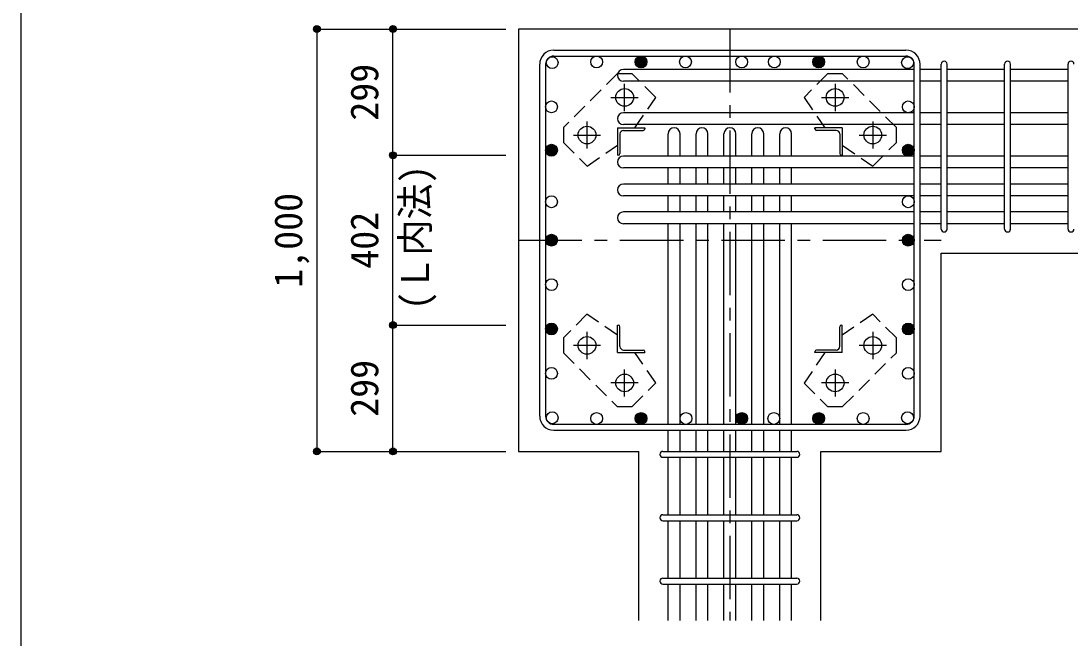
# Model space of a CAD drawing. Units: millimetres at full size, sheet at 1:30. Extents: x -5973 to 5954, y -4195 to 4201.
# Drawn here: x -5973 to -3489, y -2617 to -1156 of the extents above; entities that cross this region are included whole.
import ezdxf
from ezdxf.enums import TextEntityAlignment as Align

# ---------------------------------------------------------------- set-up
doc = ezdxf.new("R2010")
doc.units = ezdxf.units.MM
doc.header["$LTSCALE"] = 30
doc.header["$PDMODE"] = 32
doc.header["$PDSIZE"] = 15
doc.linetypes.add('CHAIN1', pattern=[8, 5, -1, 1, -1])
doc.linetypes.add('DASHED1', pattern=[1.8, 1.2, -0.6])
for name, color, linetype in [('0-1', 2, 'Continuous'), ('0-2', 4, 'Continuous'), ('0-3', 4, 'Continuous'), ('0-4', 7, 'Continuous'), ('0-5', 7, 'Continuous'), ('0-6', 7, 'Continuous'), ('0-7', 4, 'Continuous'), ('0-9', 4, 'DASHED1'), ('0-D', 4, 'Continuous'), ('F-0_枠', 6, 'Continuous')]:
    doc.layers.add(name, color=color, linetype=linetype)
doc.styles.add('ＭＳ ゴシック', font='')
doc.styles.get('ＭＳ ゴシック').set_extended_font_data('MS Gothic')

msp = doc.modelspace()

# ---------------------------------------------------------------- linework, layer by layer
at = {"layer": '0-1'}
for p, q in [((-4795.8, -1174.89), (-4795.8, -2174.89)), ((-3395.8, -1174.89), (-4795.8, -1174.89)), ((-3795.8, -1705.39), (-3395.8, -1705.39)), ((-3795.8, -2174.89), (-3795.8, -1705.39)), ((-4795.8, -2174.89), (-4511.3, -2174.89)), ((-4511.3, -2574.89), (-4511.3, -2174.89))]:
    msp.add_line(p, q, dxfattribs=at)
msp.add_lwpolyline([(-4080.3, -2574.89), (-4080.3, -2174.89), (-3795.8, -2174.89)], dxfattribs=at)
at = {"layer": '0-2', "linetype": 'CHAIN1'}
for p, q in [((-4544.8, -1369.09), (-4544.8, -1304.6)), ((-4046.8, -1304.6), (-4046.8, -1369.09)), ((-4577.1, -1336.89), (-4512.6, -1336.89)), ((-4079, -1336.89), (-4014.5, -1336.89)), ((-4633.8, -1458.09), (-4633.8, -1393.6)), ((-3957.8, -1393.6), (-3957.8, -1458.09)), ((-4666.1, -1425.89), (-4601.6, -1425.89)), ((-3990, -1425.89), (-3925.5, -1425.89)), ((-4633.8, -1956.19), (-4633.8, -1891.7)), ((-3957.8, -1891.7), (-3957.8, -1956.19)), ((-4601.6, -1923.89), (-4666.1, -1923.89)), ((-3925.5, -1923.89), (-3990, -1923.89)), ((-4544.8, -2045.19), (-4544.8, -1980.7)), ((-4046.8, -1980.7), (-4046.8, -2045.19)), ((-4512.6, -2012.89), (-4577.1, -2012.89)), ((-4014.5, -2012.89), (-4079, -2012.89))]:
    msp.add_line(p, q, dxfattribs=at)
at = {"layer": '0-2'}
for p, q in [((-4561.8, -1408.89), (-4496.8, -1408.89)), ((-4561.8, -1408.89), (-4561.8, -1473.89)), ((-4547.3, -1414.89), (-4500.8, -1414.89)), ((-4496.8, -1408.89), (-4496.8, -1410.89)), ((-4029.8, -1408.89), (-4094.8, -1408.89)), ((-4094.8, -1410.89), (-4094.8, -1408.89)), ((-4044.3, -1414.89), (-4090.8, -1414.89)), ((-4029.8, -1408.89), (-4029.8, -1473.89)), ((-4555.8, -1423.39), (-4555.8, -1469.89)), ((-4035.8, -1423.39), (-4035.8, -1469.89)), ((-4559.8, -1473.89), (-4561.8, -1473.89)), ((-4029.8, -1473.89), (-4031.8, -1473.89)), ((-4561.8, -1875.89), (-4559.8, -1875.89)), ((-4561.8, -1940.89), (-4561.8, -1875.89)), ((-4555.8, -1926.39), (-4555.8, -1879.89)), ((-4035.8, -1926.39), (-4035.8, -1879.89)), ((-4031.8, -1875.89), (-4029.8, -1875.89)), ((-4029.8, -1940.89), (-4029.8, -1875.89)), ((-4547.3, -1934.89), (-4500.8, -1934.89)), ((-4044.3, -1934.89), (-4090.8, -1934.89)), ((-4561.8, -1940.89), (-4496.8, -1940.89)), ((-4496.8, -1938.89), (-4496.8, -1940.89)), ((-4094.8, -1940.89), (-4094.8, -1938.89)), ((-4029.8, -1940.89), (-4094.8, -1940.89))]:
    msp.add_line(p, q, dxfattribs=at)
at = {"layer": '0-2', "color": 3}
for centre in [(-4544.8, -1336.89), (-4046.8, -1336.89), (-4633.8, -1425.89), (-3957.8, -1425.89), (-4633.8, -1923.89), (-3957.8, -1923.89), (-4544.8, -2012.89), (-4046.8, -2012.89)]:
    msp.add_circle(centre, 21, dxfattribs=at)
at = {"layer": '0-2'}
for centre, radius, start, end in [((-4547.3, -1423.39), 8.5, 90, 180), ((-4500.8, -1410.89), 4, 270, 0), ((-4090.8, -1410.89), 4, 180, 270), ((-4044.3, -1423.39), 8.5, 0, 90), ((-4559.8, -1469.89), 4, 270, 0), ((-4031.8, -1469.89), 4, 180, 270), ((-4559.8, -1879.89), 4, 0, 90), ((-4031.8, -1879.89), 4, 90, 180), ((-4547.3, -1926.39), 8.5, 180, 270), ((-4500.8, -1938.89), 4, 0, 90), ((-4090.8, -1938.89), 4, 90, 180), ((-4044.3, -1926.39), 8.5, 270, 0)]:
    msp.add_arc(centre, radius, start, end, dxfattribs=at)
at = {"layer": '0-3', "color": 3}
for centre in [(-4716.19, -1254.51), (-4611.09, -1252.89), (-4506, -1252.89), (-4400.9, -1252.89), (-4267.8, -1252.89), (-4190.7, -1252.89), (-4085.61, -1252.89), (-4085.61, -1252.89), (-3980.51, -1252.89), (-3875.41, -1254.51), (-3875.41, -1254.51), (-4717.8, -1359.2), (-3873.8, -1359.2), (-4717.8, -1461.89), (-4717.8, -1461.89), (-3873.8, -1461.89), (-3873.8, -1461.89), (-4717.8, -1583.89), (-3873.8, -1583.89), (-4717.8, -1674.89), (-4717.8, -1674.89), (-3873.8, -1674.89), (-3873.8, -1674.89), (-4717.8, -1779.99), (-3873.8, -1779.99), (-4717.8, -1885.09), (-3873.8, -1885.09), (-4717.8, -1990.19), (-3873.8, -1990.19), (-4716.19, -2095.28), (-4611.09, -2096.89), (-4506, -2096.89), (-4399.8, -2096.89), (-4267.8, -2096.89), (-4267.8, -2096.89), (-4267.8, -2096.89), (-4191.8, -2096.89), (-4085.61, -2096.89), (-4085.61, -2096.89), (-3980.51, -2096.89), (-3875.41, -2095.28)]:
    msp.add_circle(centre, 14, dxfattribs=at)
at = {"layer": '0-3'}
for centre, radius in [((-4506, -1252.89), 14), ((-4506, -1252.89), 12.6), ((-4506, -1252.89), 11.2), ((-4085.61, -1252.89), 14), ((-4085.61, -1252.89), 12.6), ((-4085.61, -1252.89), 11.2), ((-4506, -1252.89), 9.8), ((-4506, -1252.89), 8.4), ((-4506, -1252.89), 7), ((-4506, -1252.89), 5.6), ((-4506, -1252.89), 4.2), ((-4506, -1252.89), 2.8), ((-4506, -1252.89), 1.4), ((-4085.61, -1252.89), 9.8), ((-4085.61, -1252.89), 8.4), ((-4085.61, -1252.89), 7), ((-4085.61, -1252.89), 5.6), ((-4085.61, -1252.89), 4.2), ((-4085.61, -1252.89), 2.8), ((-4085.61, -1252.89), 1.4), ((-4717.8, -1461.89), 14), ((-4717.8, -1461.89), 12.6), ((-4717.8, -1461.89), 11.2), ((-4717.8, -1461.89), 9.8), ((-4717.8, -1461.89), 8.4), ((-4717.8, -1461.89), 7), ((-4717.8, -1461.89), 5.6), ((-4717.8, -1461.89), 4.2), ((-4717.8, -1461.89), 2.8), ((-4717.8, -1461.89), 1.4), ((-3873.8, -1461.89), 14), ((-3873.8, -1461.89), 12.6), ((-3873.8, -1461.89), 11.2), ((-3873.8, -1461.89), 9.8), ((-3873.8, -1461.89), 8.4), ((-3873.8, -1461.89), 7), ((-3873.8, -1461.89), 5.6), ((-3873.8, -1461.89), 4.2), ((-3873.8, -1461.89), 2.8), ((-3873.8, -1461.89), 1.4), ((-4717.8, -1674.89), 14), ((-4717.8, -1674.89), 12.6), ((-4717.8, -1674.89), 11.2), ((-3873.8, -1674.89), 14), ((-3873.8, -1674.89), 12.6), ((-3873.8, -1674.89), 11.2), ((-4717.8, -1674.89), 9.8), ((-4717.8, -1674.89), 8.4), ((-4717.8, -1674.89), 7), ((-4717.8, -1674.89), 5.6), ((-4717.8, -1674.89), 4.2), ((-4717.8, -1674.89), 2.8), ((-4717.8, -1674.89), 1.4), ((-3873.8, -1674.89), 9.8), ((-3873.8, -1674.89), 8.4), ((-3873.8, -1674.89), 7), ((-3873.8, -1674.89), 5.6), ((-3873.8, -1674.89), 4.2), ((-3873.8, -1674.89), 2.8), ((-3873.8, -1674.89), 1.4), ((-4717.8, -1885.09), 14), ((-4717.8, -1885.09), 12.6), ((-4717.8, -1885.09), 11.2), ((-4717.8, -1885.09), 9.8), ((-4717.8, -1885.09), 8.4), ((-4717.8, -1885.09), 7), ((-4717.8, -1885.09), 5.6), ((-4717.8, -1885.09), 4.2), ((-4717.8, -1885.09), 2.8), ((-4717.8, -1885.09), 1.4), ((-3873.8, -1885.09), 14), ((-3873.8, -1885.09), 12.6), ((-3873.8, -1885.09), 11.2), ((-3873.8, -1885.09), 9.8), ((-3873.8, -1885.09), 8.4), ((-3873.8, -1885.09), 7), ((-3873.8, -1885.09), 5.6), ((-3873.8, -1885.09), 4.2), ((-3873.8, -1885.09), 2.8), ((-3873.8, -1885.09), 1.4), ((-4506, -2096.89), 14), ((-4506, -2096.89), 12.6), ((-4506, -2096.89), 11.2), ((-4267.8, -2096.89), 14), ((-4267.8, -2096.89), 12.6), ((-4267.8, -2096.89), 11.2), ((-4085.61, -2096.89), 14), ((-4085.61, -2096.89), 12.6), ((-4085.61, -2096.89), 11.2), ((-4506, -2096.89), 9.8), ((-4506, -2096.89), 8.4), ((-4506, -2096.89), 7), ((-4506, -2096.89), 5.6), ((-4506, -2096.89), 4.2), ((-4506, -2096.89), 2.8), ((-4506, -2096.89), 1.4), ((-4267.8, -2096.89), 9.8), ((-4267.8, -2096.89), 8.4), ((-4267.8, -2096.89), 7), ((-4267.8, -2096.89), 5.6), ((-4267.8, -2096.89), 4.2), ((-4267.8, -2096.89), 2.8), ((-4267.8, -2096.89), 1.4), ((-4085.61, -2096.89), 9.8), ((-4085.61, -2096.89), 8.4), ((-4085.61, -2096.89), 7), ((-4085.61, -2096.89), 5.6), ((-4085.61, -2096.89), 4.2), ((-4085.61, -2096.89), 2.8), ((-4085.61, -2096.89), 1.4)]:
    msp.add_circle(centre, radius, dxfattribs=at)
at = {"layer": '0-4'}
for p, q in [((-4712.3, -1224.89), (-3879.3, -1224.89)), ((-4712.3, -1238.89), (-3879.3, -1238.89)), ((-4745.8, -2091.39), (-4745.8, -1258.39)), ((-4731.8, -1258.39), (-4731.8, -2091.39)), ((-3859.8, -2091.39), (-3859.8, -1258.39)), ((-3845.8, -2091.39), (-3845.8, -1258.39)), ((-3879.3, -2110.89), (-4712.3, -2110.89)), ((-4712.3, -2124.89), (-3879.3, -2124.89))]:
    msp.add_line(p, q, dxfattribs=at)
for centre, radius, start, end in [((-4712.3, -1258.39), 33.5, 90, 180), ((-4712.3, -1258.39), 19.5, 90, 180), ((-3879.3, -1258.39), 33.5, 0, 90), ((-3879.3, -1258.39), 19.5, 0, 90), ((-4712.3, -2091.39), 33.5, 180, 270), ((-4712.3, -2091.39), 19.5, 180, 270), ((-3879.3, -2091.39), 33.5, 270, 0), ((-3879.3, -2091.39), 19.5, 270, 0)]:
    msp.add_arc(centre, radius, start, end, dxfattribs=at)
at = {"layer": '0-5'}
for p, q in [((-3859.8, -1270.51), (-4547.8, -1270.51)), ((-3795.8, -1270.51), (-3845.8, -1270.51)), ((-3645.8, -1270.51), (-3781.8, -1270.51)), ((-3495.8, -1270.51), (-3631.8, -1270.51)), ((-3859.8, -1298.51), (-4547.8, -1298.51)), ((-3795.8, -1298.51), (-3845.8, -1298.51)), ((-3645.8, -1298.51), (-3781.8, -1298.51)), ((-3495.8, -1298.51), (-3631.8, -1298.51)), ((-3859.8, -1373.2), (-4547.8, -1373.2)), ((-3795.8, -1373.2), (-3845.8, -1373.2)), ((-3645.8, -1373.2), (-3781.8, -1373.2)), ((-3495.8, -1373.2), (-3631.8, -1373.2)), ((-3859.8, -1401.2), (-4547.8, -1401.2)), ((-3795.8, -1401.2), (-3845.8, -1401.2)), ((-3645.8, -1401.2), (-3781.8, -1401.2)), ((-3495.8, -1401.2), (-3631.8, -1401.2)), ((-4441.8, -1475.89), (-4441.8, -1422.89)), ((-4413.8, -1475.89), (-4413.8, -1422.89)), ((-4375.8, -1475.89), (-4375.8, -1422.89)), ((-4347.8, -1475.89), (-4347.8, -1422.89)), ((-4309.8, -1475.89), (-4309.8, -1422.89)), ((-4281.8, -1475.89), (-4281.8, -1422.89)), ((-4243.8, -1475.89), (-4243.8, -1422.89)), ((-4215.8, -1475.89), (-4215.8, -1422.89)), ((-4177.8, -1475.89), (-4177.8, -1422.89)), ((-4149.8, -1475.89), (-4149.8, -1422.89)), ((-3859.8, -1475.89), (-4547.8, -1475.89)), ((-3795.8, -1475.89), (-3845.8, -1475.89)), ((-3645.8, -1475.89), (-3781.8, -1475.89)), ((-3495.8, -1475.89), (-3631.8, -1475.89)), ((-3859.8, -1503.89), (-4547.8, -1503.89)), ((-4441.8, -1541.89), (-4441.8, -1503.89)), ((-4413.8, -1541.89), (-4413.8, -1503.89)), ((-4375.8, -1541.89), (-4375.8, -1503.89)), ((-4347.8, -1541.89), (-4347.8, -1503.89)), ((-4309.8, -1541.89), (-4309.8, -1503.89)), ((-4281.8, -1541.89), (-4281.8, -1503.89)), ((-4243.8, -1541.89), (-4243.8, -1503.89)), ((-4215.8, -1541.89), (-4215.8, -1503.89)), ((-4177.8, -1541.89), (-4177.8, -1503.89)), ((-4149.8, -1541.89), (-4149.8, -1503.89)), ((-3795.8, -1503.89), (-3845.8, -1503.89)), ((-3645.8, -1503.89), (-3781.8, -1503.89)), ((-3495.8, -1503.89), (-3631.8, -1503.89)), ((-3859.8, -1541.89), (-4547.8, -1541.89)), ((-3795.8, -1541.89), (-3845.8, -1541.89)), ((-3645.8, -1541.89), (-3781.8, -1541.89)), ((-3495.8, -1541.89), (-3631.8, -1541.89)), ((-3859.8, -1569.89), (-4547.8, -1569.89)), ((-4441.8, -1607.89), (-4441.8, -1569.89)), ((-4413.8, -1607.89), (-4413.8, -1569.89)), ((-4375.8, -1607.89), (-4375.8, -1569.89)), ((-4347.8, -1607.89), (-4347.8, -1569.89)), ((-4309.8, -1607.89), (-4309.8, -1569.89)), ((-4281.8, -1607.89), (-4281.8, -1569.89)), ((-4243.8, -1607.89), (-4243.8, -1569.89)), ((-4215.8, -1607.89), (-4215.8, -1569.89)), ((-4177.8, -1607.89), (-4177.8, -1569.89)), ((-4149.8, -1607.89), (-4149.8, -1569.89)), ((-3795.8, -1569.89), (-3845.8, -1569.89)), ((-3645.8, -1569.89), (-3781.8, -1569.89)), ((-3495.8, -1569.89), (-3631.8, -1569.89)), ((-3859.8, -1607.89), (-4547.8, -1607.89)), ((-3795.8, -1607.89), (-3845.8, -1607.89)), ((-3645.8, -1607.89), (-3781.8, -1607.89)), ((-3495.8, -1607.89), (-3631.8, -1607.89)), ((-3859.8, -1635.89), (-4547.8, -1635.89)), ((-4441.8, -1766.89), (-4441.8, -1635.89)), ((-4413.8, -1766.89), (-4413.8, -1635.89)), ((-4375.8, -1766.89), (-4375.8, -1635.89)), ((-4347.8, -1766.89), (-4347.8, -1635.89)), ((-4309.8, -1766.89), (-4309.8, -1635.89)), ((-4281.8, -1766.89), (-4281.8, -1635.89)), ((-4243.8, -1766.89), (-4243.8, -1635.89)), ((-4215.8, -1766.89), (-4215.8, -1635.89)), ((-4177.8, -1766.89), (-4177.8, -1635.89)), ((-4149.8, -1766.89), (-4149.8, -1635.89)), ((-3795.8, -1635.89), (-3845.8, -1635.89)), ((-3645.8, -1635.89), (-3781.8, -1635.89)), ((-3495.8, -1635.89), (-3631.8, -1635.89)), ((-4441.8, -2110.89), (-4441.8, -1660.89)), ((-4413.8, -2110.89), (-4413.8, -1660.89)), ((-4375.8, -2110.89), (-4375.8, -1660.89)), ((-4347.8, -2110.89), (-4347.8, -1660.89)), ((-4309.8, -2110.89), (-4309.8, -1660.89)), ((-4281.8, -2110.89), (-4281.8, -1660.89)), ((-4243.8, -2110.89), (-4243.8, -1660.89)), ((-4215.8, -2110.89), (-4215.8, -1660.89)), ((-4177.8, -2110.89), (-4177.8, -1660.89)), ((-4149.8, -2110.89), (-4149.8, -1660.89)), ((-4441.8, -2174.89), (-4441.8, -2124.89)), ((-4413.8, -2174.89), (-4413.8, -2124.89)), ((-4375.8, -2174.89), (-4375.8, -2124.89)), ((-4347.8, -2174.89), (-4347.8, -2124.89)), ((-4309.8, -2174.89), (-4309.8, -2124.89)), ((-4281.8, -2174.89), (-4281.8, -2124.89)), ((-4243.8, -2174.89), (-4243.8, -2124.89)), ((-4215.8, -2174.89), (-4215.8, -2124.89)), ((-4177.8, -2174.89), (-4177.8, -2124.89)), ((-4149.8, -2174.89), (-4149.8, -2124.89)), ((-4441.8, -2324.89), (-4441.8, -2188.89)), ((-4413.8, -2324.89), (-4413.8, -2188.89)), ((-4375.8, -2324.89), (-4375.8, -2188.89)), ((-4347.8, -2324.89), (-4347.8, -2188.89)), ((-4309.8, -2324.89), (-4309.8, -2188.89)), ((-4281.8, -2324.89), (-4281.8, -2188.89)), ((-4243.8, -2324.89), (-4243.8, -2188.89)), ((-4215.8, -2324.89), (-4215.8, -2188.89)), ((-4177.8, -2324.89), (-4177.8, -2188.89)), ((-4149.8, -2324.89), (-4149.8, -2188.89)), ((-4441.8, -2474.89), (-4441.8, -2338.89)), ((-4413.8, -2474.89), (-4413.8, -2338.89)), ((-4375.8, -2474.89), (-4375.8, -2338.89)), ((-4347.8, -2474.89), (-4347.8, -2338.89)), ((-4309.8, -2474.89), (-4309.8, -2338.89)), ((-4281.8, -2474.89), (-4281.8, -2338.89)), ((-4243.8, -2474.89), (-4243.8, -2338.89)), ((-4215.8, -2474.89), (-4215.8, -2338.89)), ((-4177.8, -2474.89), (-4177.8, -2338.89)), ((-4149.8, -2474.89), (-4149.8, -2338.89)), ((-4441.8, -2574.89), (-4441.8, -2488.89)), ((-4413.8, -2574.89), (-4413.8, -2488.89)), ((-4375.8, -2574.89), (-4375.8, -2488.89)), ((-4347.8, -2574.89), (-4347.8, -2488.89)), ((-4309.8, -2574.89), (-4309.8, -2488.89)), ((-4281.8, -2574.89), (-4281.8, -2488.89)), ((-4243.8, -2574.89), (-4243.8, -2488.89)), ((-4215.8, -2574.89), (-4215.8, -2488.89)), ((-4177.8, -2574.89), (-4177.8, -2488.89)), ((-4149.8, -2574.89), (-4149.8, -2488.89))]:
    msp.add_line(p, q, dxfattribs=at)
for centre, start, end in [((-4547.8, -1284.51), 90, 270), ((-4547.8, -1387.2), 90, 270), ((-4427.8, -1422.89), 0, 180), ((-4361.8, -1422.89), 0, 180), ((-4295.8, -1422.89), 0, 180), ((-4229.8, -1422.89), 0, 180), ((-4163.8, -1422.89), 0, 180), ((-4547.8, -1489.89), 90, 270), ((-4547.8, -1555.89), 90, 270), ((-4547.8, -1621.89), 90, 270)]:
    msp.add_arc(centre, 14, start, end, dxfattribs=at)
at = {"layer": '0-6'}
for p, q in [((-3795.8, -1648.39), (-3795.8, -1258.01)), ((-3781.8, -1648.39), (-3781.8, -1258.01)), ((-3645.8, -1648.39), (-3645.8, -1258.01)), ((-3631.8, -1648.39), (-3631.8, -1258.01)), ((-3495.8, -1648.39), (-3495.8, -1258.01)), ((-4454.3, -2174.89), (-4137.3, -2174.89)), ((-4454.3, -2188.89), (-4137.3, -2188.89)), ((-4454.3, -2324.89), (-4137.3, -2324.89)), ((-4454.3, -2338.89), (-4137.3, -2338.89)), ((-4454.3, -2474.89), (-4137.3, -2474.89)), ((-4454.3, -2488.89), (-4137.3, -2488.89))]:
    msp.add_line(p, q, dxfattribs=at)
for centre, start, end in [((-3788.8, -1258.01), 0, 180), ((-3788.8, -1258.01), 0, 180), ((-3788.8, -1258.01), 0, 180), ((-3788.8, -1258.01), 0, 180), ((-3638.8, -1258.01), 0, 180), ((-3488.8, -1258.01), 0, 180), ((-3788.8, -1648.39), 180, 0), ((-3788.8, -1648.39), 180, 0), ((-3788.8, -1648.39), 180, 0), ((-3788.8, -1648.39), 180, 0), ((-3638.8, -1648.39), 180, 0), ((-3488.8, -1648.39), 180, 0), ((-4454.3, -2181.89), 90, 270), ((-4454.3, -2181.89), 90, 270), ((-4454.3, -2181.89), 90, 270), ((-4454.3, -2181.89), 90, 270), ((-4137.3, -2181.89), 270, 90), ((-4137.3, -2181.89), 270, 90), ((-4137.3, -2181.89), 270, 90), ((-4137.3, -2181.89), 270, 90), ((-4454.3, -2331.89), 90, 270), ((-4137.3, -2331.89), 270, 90), ((-4454.3, -2481.89), 90, 270), ((-4137.3, -2481.89), 270, 90)]:
    msp.add_arc(centre, 7, start, end, dxfattribs=at)
at = {"layer": '0-9'}
for p, q in [((-4562.4, -1281), (-4689.7, -1408.29)), ((-4527.1, -1281), (-4562.4, -1281)), ((-4471.2, -1336.8), (-4527.1, -1281)), ((-4064.5, -1280.99), (-4120.4, -1336.9)), ((-4029.2, -1280.99), (-4064.5, -1280.99)), ((-3901.9, -1408.29), (-4029.2, -1280.99)), ((-4520.6, -1408.89), (-4471.2, -1336.8)), ((-4120.4, -1336.9), (-4070.9, -1408.9)), ((-4689.7, -1408.29), (-4689.7, -1443.6)), ((-3901.9, -1443.6), (-3901.9, -1408.29)), ((-4689.7, -1443.6), (-4633.8, -1499.5)), ((-4633.8, -1499.5), (-4561.8, -1450)), ((-4029.8, -1450.09), (-3957.7, -1499.5)), ((-3957.7, -1499.5), (-3901.9, -1443.6)), ((-4633.9, -1850.29), (-4689.7, -1906.19)), ((-4561.8, -1899.7), (-4633.9, -1850.29)), ((-3957.8, -1850.29), (-4029.8, -1899.79)), ((-3901.9, -1906.19), (-3957.8, -1850.29)), ((-4689.7, -1906.19), (-4689.7, -1941.5)), ((-3901.9, -1941.5), (-3901.9, -1906.19)), ((-4689.7, -1941.5), (-4562.4, -2068.8)), ((-4471.2, -2012.89), (-4520.7, -1940.89)), ((-4071, -1940.9), (-4120.4, -2012.99)), ((-4029.2, -2068.79), (-3901.9, -1941.5)), ((-4527.1, -2068.8), (-4471.2, -2012.89)), ((-4120.4, -2012.99), (-4064.5, -2068.79)), ((-4562.4, -2068.8), (-4527.1, -2068.8)), ((-4064.5, -2068.79), (-4029.2, -2068.79))]:
    msp.add_line(p, q, dxfattribs=at)
at = {"layer": '0-D'}
for p, q in [((-5272.84, -1174.89), (-5272.84, -2174.89)), ((-5272.84, -1174.89), (-5092.84, -1174.89)), ((-5272.84, -1174.89), (-5092.84, -1174.89)), ((-5092.84, -1473.89), (-5092.84, -1174.89)), ((-5092.84, -1174.89), (-4825.8, -1174.89)), ((-5092.84, -1875.89), (-5092.84, -1473.89)), ((-5092.84, -1473.89), (-4825.8, -1473.89)), ((-5092.84, -2174.89), (-5092.84, -1875.89)), ((-5092.84, -1875.89), (-4825.8, -1875.89)), ((-5272.84, -2174.89), (-5092.84, -2174.89)), ((-5092.84, -2174.89), (-4825.8, -2174.89)), ((-5092.84, -2174.89), (-4825.8, -2174.89))]:
    msp.add_line(p, q, dxfattribs=at)
at = {"layer": '0-D', "linetype": 'CHAIN1'}
for p, q in [((-4295.8, -1174.89), (-4295.8, -2574.89)), ((-4795.8, -1674.89), (-3795.8, -1674.89))]:
    msp.add_line(p, q, dxfattribs=at)
at = {"layer": '0-D'}
for centre, radius in [((-5272.84, -1174.89), 8), ((-5092.84, -1174.89), 8), ((-5272.84, -1174.89), 7.2), ((-5272.84, -1174.89), 6.4), ((-5272.84, -1174.89), 5.6), ((-5272.84, -1174.89), 4.8), ((-5272.84, -1174.89), 4), ((-5272.84, -1174.89), 3.2), ((-5272.84, -1174.89), 2.4), ((-5272.84, -1174.89), 1.6), ((-5272.84, -1174.89), 0.8), ((-5092.84, -1174.89), 7.2), ((-5092.84, -1174.89), 6.4), ((-5092.84, -1174.89), 5.6), ((-5092.84, -1174.89), 4.8), ((-5092.84, -1174.89), 4), ((-5092.84, -1174.89), 3.2), ((-5092.84, -1174.89), 2.4), ((-5092.84, -1174.89), 1.6), ((-5092.84, -1174.89), 0.8), ((-5092.84, -1473.89), 8), ((-5092.84, -1473.89), 7.2), ((-5092.84, -1473.89), 6.4), ((-5092.84, -1473.89), 5.6), ((-5092.84, -1473.89), 4.8), ((-5092.84, -1473.89), 4), ((-5092.84, -1473.89), 3.2), ((-5092.84, -1473.89), 2.4), ((-5092.84, -1473.89), 1.6), ((-5092.84, -1473.89), 0.8), ((-5092.84, -1875.89), 8), ((-5092.84, -1875.89), 7.2), ((-5092.84, -1875.89), 6.4), ((-5092.84, -1875.89), 5.6), ((-5092.84, -1875.89), 4.8), ((-5092.84, -1875.89), 4), ((-5092.84, -1875.89), 3.2), ((-5092.84, -1875.89), 2.4), ((-5092.84, -1875.89), 1.6), ((-5092.84, -1875.89), 0.8), ((-5272.84, -2174.89), 8), ((-5272.84, -2174.89), 7.2), ((-5272.84, -2174.89), 6.4), ((-5272.84, -2174.89), 5.6), ((-5272.84, -2174.89), 4.8), ((-5272.84, -2174.89), 4), ((-5272.84, -2174.89), 3.2), ((-5272.84, -2174.89), 2.4), ((-5272.84, -2174.89), 1.6), ((-5272.84, -2174.89), 0.8), ((-5092.84, -2174.89), 8), ((-5092.84, -2174.89), 7.2), ((-5092.84, -2174.89), 6.4), ((-5092.84, -2174.89), 5.6), ((-5092.84, -2174.89), 4.8), ((-5092.84, -2174.89), 4), ((-5092.84, -2174.89), 3.2), ((-5092.84, -2174.89), 2.4), ((-5092.84, -2174.89), 1.6), ((-5092.84, -2174.89), 0.8)]:
    msp.add_circle(centre, radius, dxfattribs=at)
at = {"layer": '0-D', "color": 7}
for p in [(-5272.84, -1174.89), (-5092.84, -1174.89), (-5092.84, -1473.89), (-5092.84, -1875.89), (-5272.84, -2174.89), (-5092.84, -2174.89)]:
    msp.add_point(p, dxfattribs=at)
at = {"layer": 'F-0_枠'}
msp.add_line((-5972.88, 4201.15), (-5972.88, -4195.24), dxfattribs=at)

# ---------------------------------------------------------------- texts
at = {"layer": '0-7', "style": 'ＭＳ ゴシック', "width": 0.95}
msp.add_text('(Ｌ内法)', height=65.98, rotation=90, dxfattribs=at).set_placement((-4987.78, -1839.49), align=Align.BOTTOM_LEFT)
at = {"layer": '0-D', "style": 'ＭＳ ゴシック'}
for s, p in [('299', (-5107.84, -1391.89)), ('1,000', (-5287.84, -1787.39)), ('402', (-5107.84, -1742.39)), ('299', (-5107.84, -2092.89))]:
    msp.add_text(s, height=65.98, rotation=90, dxfattribs=at).set_placement(p, align=Align.BOTTOM_LEFT)

doc.saveas('drawing.dxf')
